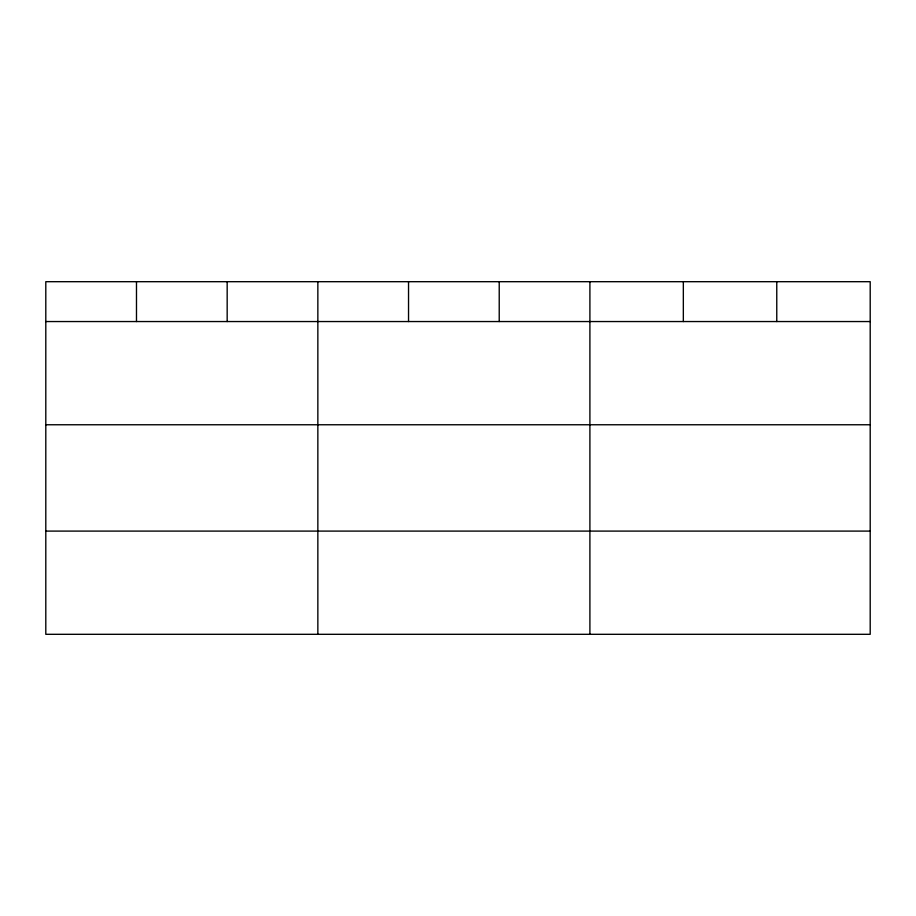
<?xml version="1.0" encoding="UTF-8"?>
<svg xmlns="http://www.w3.org/2000/svg" width="916" height="916" viewBox="0 0 916 916"><rect width="100%" height="100%" fill="white"/><g stroke="black" fill="none" stroke-linecap="round" stroke-linejoin="round"><path stroke-width="1.37" d="M870.2 424.761L870.2 281.693L45.8 281.693L45.8 634.307L870.2 634.307L870.2 424.761L45.8 424.761M45.8 321.55L870.2 321.55M45.8 531.097L870.2 531.097M776.768 281.693L776.768 321.55M683.336 281.693L683.336 321.55M589.904 281.693L589.904 634.307M499.22 281.693L499.22 321.55M408.536 281.693L408.536 321.55M317.852 281.693L317.852 634.307M227.168 281.693L227.168 321.55M136.484 281.693L136.484 321.55"/></g></svg>
